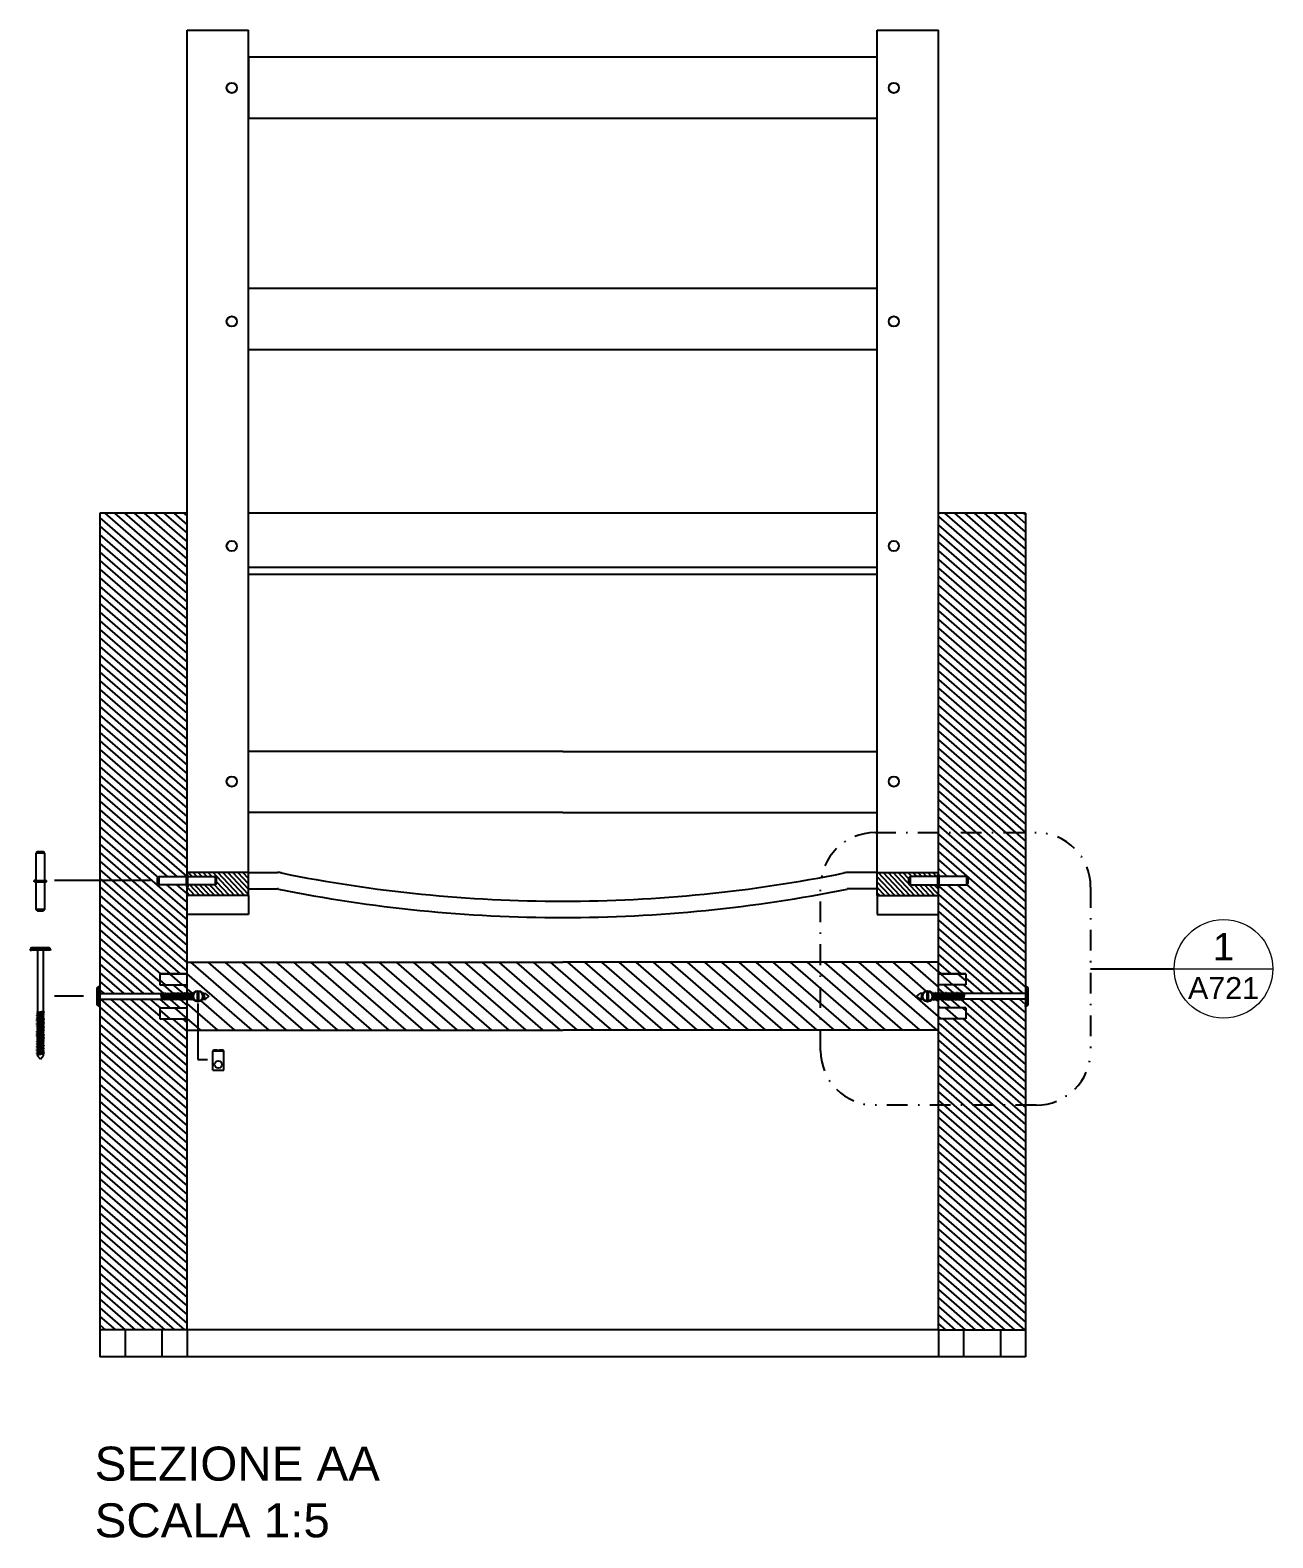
# Model space of a CAD drawing. Header units: millimetres. Extents: x -29 to 1292, y 25 to 454.
# Drawn here: x 22.7 to 114, y 41.7 to 152.5 of the extents above; entities that cross this region are included whole.
import ezdxf
from ezdxf.enums import TextEntityAlignment as Align

# ---------------------------------------------------------------- set-up
doc = ezdxf.new("R2010")
doc.units = ezdxf.units.MM
doc.linetypes.add('TRATTOPUNTO', pattern=[25.4, 12.7, -6.35, 0, -6.35])
doc.layers.get('0').update_dxf_attribs({"color": 70})
doc.layers.add('A-ANNO-SYMB', color=202, linetype='Continuous', lineweight=18)
for name, color, linetype in [('CONTORNO SEZIONI', 26, 'Continuous'), ('G-ANNO-TEXT', 3, 'Continuous'), ('LINEE SEZIONATE', 5, 'Continuous'), ('SIMBOLI', 201, 'Continuous'), ('VITI', 3, 'Continuous'), ('VITIGIUSTO', 61, 'Continuous')]:
    doc.layers.add(name, color=color, linetype=linetype)
doc.styles.add('ARIAL', font='arial.ttf')
doc.styles.get("Standard").update_dxf_attribs({"font": 'arial.ttf'})
pattern_1 = [(139, (-743.6877, -66.4754), (-0.3124481, -0.35943044), [])]
pattern_2 = [(139, (-743.6877, -66.4754), (-0.5415767, -0.62301276), [])]
pattern_3 = [(133, (-943.1345, -66.47538), (-0.19505203, -0.18188896), [])]

# ---------------------------------------------------------------- blocks, each defined once
blk = doc.blocks.new('DETAGLI')
at = {"layer": 'A-ANNO-SYMB', "linetype": 'Continuous'}
blk.add_line((486.66, 356.17), (504.76, 356.17), dxfattribs=at)
blk.add_circle((495.71, 356.17), 9.05, dxfattribs=at)
for tag, p in [('TAVOLA', (495.71, 362.76)), ('SEZIONE', (495.71, 354.67))]:
    blk.add_attdef(tag, text='', height=5, dxfattribs=at).set_placement(p, align=Align.TOP_CENTER)

msp = doc.modelspace()

# ---------------------------------------------------------------- hatches: boundary and pattern name
h = msp.add_hatch()
h.set_pattern_fill('ANSI31', color=256, scale=0.15, angle=94)
h.set_pattern_definition(pattern_1)
h.paths.add_polyline_path([(34.23, 79.83), (32.23, 79.83), (32.23, 80.63), (34.23, 80.63), (34.23, 81.2), (34.19, 81.21), (34.18, 81.28), (34.13, 81.28), (34.11, 81.2), (34.09, 81.21), (34.08, 81.28), (34.03, 81.28), (34.01, 81.2), (33.99, 81.21), (33.98, 81.28), (33.92, 81.28), (33.91, 81.2), (33.89, 81.21), (33.88, 81.28), (33.83, 81.28), (33.81, 81.2), (33.79, 81.21), (33.78, 81.28), (33.72, 81.28), (33.71, 81.2), (33.69, 81.21), (33.68, 81.28), (33.63, 81.28), (33.61, 81.2), (33.59, 81.21), (33.58, 81.28), (33.52, 81.28), (33.51, 81.2), (33.49, 81.21), (33.48, 81.28), (33.43, 81.28), (33.41, 81.2), (33.39, 81.21), (33.38, 81.28), (33.32, 81.28), (33.31, 81.2), (33.29, 81.21), (33.28, 81.28), (33.22, 81.28), (33.21, 81.2), (33.19, 81.21), (33.18, 81.28), (33.12, 81.28), (33.11, 81.2), (33.09, 81.21), (33.08, 81.28), (33.02, 81.28), (33.01, 81.2), (32.99, 81.21), (32.98, 81.28), (32.92, 81.28), (32.91, 81.2), (32.89, 81.21), (32.88, 81.28), (32.82, 81.28), (32.81, 81.2), (32.79, 81.21), (32.78, 81.28), (32.72, 81.28), (32.7, 81.2), (32.62, 81.22), (32.62, 81.24), (32.61, 81.2), (32.59, 81.21), (32.58, 81.28), (32.52, 81.28), (32.5, 81.2), (32.42, 81.22), (32.42, 81.24), (32.41, 81.2), (32.39, 81.21), (32.38, 81.28), (27.83, 81.28), (27.83, 80.73), (27.83, 56.98), (34.23, 56.98)])
h.paths.add_polyline_path([(32.16, 90.28), (32.16, 89.68), (34.18, 89.68), (34.18, 90.28)], flags=16)
h.paths.add_polyline_path([(34.18, 89.53), (34.23, 89.53), (34.23, 83.13), (32.23, 83.13), (32.23, 82.33), (34.23, 82.33), (34.23, 81.79), (34.2, 81.68), (34.14, 81.68), (34.13, 81.73), (34.11, 81.74), (34.1, 81.68), (34.04, 81.68), (34.03, 81.73), (34.01, 81.74), (34, 81.68), (33.94, 81.68), (33.93, 81.73), (33.91, 81.74), (33.9, 81.68), (33.83, 81.68), (33.82, 81.73), (33.81, 81.74), (33.79, 81.68), (33.74, 81.68), (33.73, 81.73), (33.71, 81.74), (33.7, 81.68), (33.63, 81.68), (33.62, 81.73), (33.61, 81.74), (33.59, 81.68), (33.54, 81.68), (33.53, 81.73), (33.51, 81.74), (33.5, 81.68), (33.43, 81.68), (33.42, 81.73), (33.41, 81.74), (33.39, 81.68), (33.34, 81.68), (33.33, 81.73), (33.31, 81.74), (33.3, 81.68), (33.23, 81.68), (33.22, 81.73), (33.21, 81.74), (33.19, 81.68), (33.13, 81.68), (33.12, 81.73), (33.11, 81.74), (33.09, 81.68), (33.03, 81.68), (33.02, 81.73), (33.01, 81.74), (32.99, 81.68), (32.93, 81.68), (32.92, 81.73), (32.91, 81.74), (32.89, 81.68), (32.83, 81.68), (32.82, 81.73), (32.81, 81.74), (32.79, 81.68), (32.73, 81.68), (32.72, 81.73), (32.71, 81.74), (32.69, 81.68), (32.63, 81.68), (32.62, 81.73), (32.6, 81.74), (32.59, 81.68), (32.53, 81.68), (32.52, 81.73), (32.51, 81.74), (32.49, 81.68), (32.43, 81.68), (32.42, 81.73), (32.4, 81.74), (32.39, 81.68), (32.33, 81.68), (32.32, 81.73), (32.31, 81.74), (32.29, 81.68), (27.83, 81.68), (27.83, 116.98), (34.23, 116.98), (34.23, 90.43), (34.18, 90.43)])
h = msp.add_hatch()
h.set_pattern_fill('ANSI31', color=256, scale=0.15, angle=94)
h.set_pattern_definition(pattern_1)
h.paths.add_polyline_path([(89.43, 79.83), (91.43, 79.83), (91.43, 80.63), (89.43, 80.63), (89.43, 81.2), (89.46, 81.21), (89.48, 81.28), (89.53, 81.28), (89.55, 81.2), (89.56, 81.21), (89.58, 81.28), (89.63, 81.28), (89.65, 81.2), (89.66, 81.21), (89.68, 81.28), (89.73, 81.28), (89.75, 81.2), (89.77, 81.21), (89.78, 81.28), (89.83, 81.28), (89.85, 81.2), (89.86, 81.21), (89.88, 81.28), (89.93, 81.28), (89.95, 81.2), (89.97, 81.21), (89.98, 81.28), (90.03, 81.28), (90.05, 81.2), (90.06, 81.21), (90.08, 81.28), (90.13, 81.28), (90.15, 81.2), (90.17, 81.21), (90.18, 81.28), (90.23, 81.28), (90.25, 81.2), (90.26, 81.21), (90.28, 81.28), (90.33, 81.28), (90.35, 81.2), (90.37, 81.21), (90.38, 81.28), (90.43, 81.28), (90.45, 81.2), (90.47, 81.21), (90.48, 81.28), (90.53, 81.28), (90.55, 81.2), (90.57, 81.21), (90.58, 81.28), (90.63, 81.28), (90.65, 81.2), (90.67, 81.21), (90.68, 81.28), (90.73, 81.28), (90.75, 81.2), (90.77, 81.21), (90.78, 81.28), (90.83, 81.28), (90.85, 81.2), (90.87, 81.21), (90.88, 81.28), (90.94, 81.28), (90.95, 81.2), (91.04, 81.22), (91.04, 81.24), (91.05, 81.2), (91.07, 81.21), (91.08, 81.28), (91.14, 81.28), (91.15, 81.2), (91.24, 81.22), (91.24, 81.24), (91.25, 81.2), (91.27, 81.21), (91.28, 81.28), (95.83, 81.28), (95.83, 80.73), (95.83, 56.98), (89.43, 56.98)])
h.paths.add_polyline_path([(91.5, 90.28), (91.5, 89.68), (89.48, 89.68), (89.48, 90.28)], flags=16)
h.paths.add_polyline_path([(89.48, 89.53), (89.43, 89.53), (89.43, 83.13), (91.43, 83.13), (91.43, 82.33), (89.43, 82.33), (89.43, 81.79), (89.45, 81.68), (89.52, 81.68), (89.53, 81.73), (89.55, 81.74), (89.56, 81.68), (89.62, 81.68), (89.63, 81.73), (89.65, 81.74), (89.66, 81.68), (89.72, 81.68), (89.73, 81.73), (89.75, 81.74), (89.76, 81.68), (89.82, 81.68), (89.83, 81.73), (89.85, 81.74), (89.86, 81.68), (89.92, 81.68), (89.93, 81.73), (89.95, 81.74), (89.96, 81.68), (90.02, 81.68), (90.03, 81.73), (90.05, 81.74), (90.06, 81.68), (90.12, 81.68), (90.13, 81.73), (90.15, 81.74), (90.16, 81.68), (90.22, 81.68), (90.23, 81.73), (90.25, 81.74), (90.26, 81.68), (90.32, 81.68), (90.33, 81.73), (90.35, 81.74), (90.36, 81.68), (90.42, 81.68), (90.43, 81.73), (90.45, 81.74), (90.46, 81.68), (90.52, 81.68), (90.53, 81.73), (90.55, 81.74), (90.56, 81.68), (90.62, 81.68), (90.63, 81.73), (90.65, 81.74), (90.66, 81.68), (90.72, 81.68), (90.73, 81.73), (90.75, 81.74), (90.76, 81.68), (90.82, 81.68), (90.83, 81.73), (90.85, 81.74), (90.86, 81.68), (90.92, 81.68), (90.93, 81.73), (90.95, 81.74), (90.96, 81.68), (91.03, 81.68), (91.04, 81.73), (91.05, 81.74), (91.07, 81.68), (91.12, 81.68), (91.13, 81.73), (91.15, 81.74), (91.16, 81.68), (91.23, 81.68), (91.24, 81.73), (91.25, 81.74), (91.27, 81.68), (91.32, 81.68), (91.33, 81.73), (91.35, 81.74), (91.36, 81.68), (95.83, 81.68), (95.83, 116.98), (89.43, 116.98), (89.43, 90.43), (89.48, 90.43)])
h = msp.add_hatch()
h.set_pattern_fill('ANSI31', color=256, scale=0.084, angle=88)
h.set_pattern_definition(pattern_3)
h.paths.add_polyline_path([(36.4, 90.18, 0.118171), (36.3, 90.28), (34.28, 90.28), (34.28, 90.43), (34.23, 90.43), (34.23, 90.58), (38.73, 90.58), (38.73, 88.88), (34.23, 88.88), (34.23, 89.53), (34.28, 89.53), (34.28, 89.68), (36.3, 89.68, 0.118171), (36.4, 89.78)])
h = msp.add_hatch()
h.set_pattern_fill('ANSI31', color=256, scale=0.084, angle=88)
h.set_pattern_definition(pattern_3)
h.paths.add_polyline_path([(87.26, 90.18, -0.118171), (87.36, 90.28), (89.38, 90.28), (89.38, 90.43), (89.43, 90.43), (89.43, 90.58), (84.93, 90.58), (84.93, 88.88), (89.43, 88.88), (89.43, 89.53), (89.38, 89.53), (89.38, 89.68), (87.36, 89.68, -0.118171), (87.26, 89.78)])
h = msp.add_hatch()
h.set_pattern_fill('ANSI31', color=256, scale=0.26, angle=94)
h.set_pattern_definition(pattern_2)
h.paths.add_polyline_path([(35.83, 81.48), (35.58, 81.28), (35.52, 81.28), (35.53, 81.24), (35.52, 81.2), (35.5, 81.21), (35.49, 81.28), (35.41, 81.28), (35.42, 81.24), (35.41, 81.2), (35.4, 81.21), (35.38, 81.28), (35.37, 81.28, -0.520534), (34.72, 81.22), (34.72, 81.2), (34.7, 81.21), (34.69, 81.26, -0.013143), (34.68, 81.28), (34.61, 81.28), (34.62, 81.24), (34.61, 81.2), (34.6, 81.21), (34.51, 81.7), (34.51, 81.74), (34.53, 81.73), (34.54, 81.68), (34.62, 81.68), (34.61, 81.7), (34.62, 81.74), (34.64, 81.73), (34.65, 81.68), (34.68, 81.68, -0.02958), (34.71, 81.72), (34.71, 81.74), (34.72, 81.74, -0.518012), (35.37, 81.68), (35.42, 81.68), (35.41, 81.7), (35.42, 81.74), (35.44, 81.73), (35.45, 81.68), (35.58, 81.68)], flags=16)
h.paths.add_polyline_path([(35.08, 81.12), (35.08, 81.84, -0.870895)], flags=0)
h.paths.add_polyline_path([(34.98, 81.12, -0.870895), (34.98, 81.84)], flags=0)
h.paths.add_polyline_path([(61.83, 83.98), (61.83, 78.98), (34.23, 78.98), (34.23, 79.83), (32.23, 79.83), (32.23, 80.63), (34.23, 80.63), (34.23, 81.28), (34.29, 81.28), (34.3, 81.21), (34.31, 81.2), (34.32, 81.24), (34.32, 81.28), (34.38, 81.28), (34.4, 81.21), (34.41, 81.2), (34.42, 81.24), (34.42, 81.28), (34.49, 81.28), (34.5, 81.21), (34.51, 81.2), (34.52, 81.24), (34.52, 81.28), (34.58, 81.28), (34.51, 81.68), (34.44, 81.68), (34.43, 81.73), (34.42, 81.74), (34.41, 81.7), (34.41, 81.68), (34.34, 81.68), (34.33, 81.73), (34.31, 81.74), (34.31, 81.7), (34.31, 81.68), (34.24, 81.68), (34.23, 81.73), (34.23, 81.74), (34.23, 82.33), (32.23, 82.33), (32.23, 83.13), (34.23, 83.13), (34.23, 83.98)])
h = msp.add_hatch()
h.set_pattern_fill('ANSI31', color=256, scale=0.26, angle=94)
h.set_pattern_definition(pattern_2)
h.paths.add_polyline_path([(87.83, 81.48), (88.08, 81.28), (88.14, 81.28), (88.13, 81.24), (88.14, 81.2), (88.15, 81.21), (88.17, 81.28), (88.24, 81.28), (88.24, 81.24), (88.25, 81.2), (88.26, 81.21), (88.27, 81.28), (88.28, 81.28, 0.520534), (88.93, 81.22), (88.94, 81.2), (88.95, 81.21), (88.96, 81.26, 0.013143), (88.97, 81.28), (89.04, 81.28), (89.04, 81.24), (89.05, 81.2), (89.06, 81.21), (89.15, 81.7), (89.14, 81.74), (89.13, 81.73), (89.12, 81.68), (89.04, 81.68), (89.04, 81.7), (89.04, 81.74), (89.02, 81.73), (89.01, 81.68), (88.97, 81.68, 0.02958), (88.95, 81.72), (88.94, 81.74), (88.93, 81.74, 0.518012), (88.28, 81.68), (88.24, 81.68), (88.25, 81.7), (88.24, 81.74), (88.22, 81.73), (88.21, 81.68), (88.08, 81.68)], flags=16)
h.paths.add_polyline_path([(88.58, 81.12), (88.58, 81.84, 0.870895)], flags=0)
h.paths.add_polyline_path([(88.68, 81.12, 0.870895), (88.68, 81.84)], flags=0)
h.paths.add_polyline_path([(61.83, 83.98), (61.83, 78.98), (89.43, 78.98), (89.43, 79.83), (91.43, 79.83), (91.43, 80.63), (89.43, 80.63), (89.43, 81.28), (89.37, 81.28), (89.36, 81.21), (89.34, 81.2), (89.33, 81.24), (89.34, 81.28), (89.27, 81.28), (89.26, 81.21), (89.24, 81.2), (89.24, 81.24), (89.24, 81.28), (89.17, 81.28), (89.16, 81.21), (89.14, 81.2), (89.13, 81.24), (89.14, 81.28), (89.07, 81.28), (89.15, 81.68), (89.21, 81.68), (89.22, 81.73), (89.24, 81.74), (89.25, 81.7), (89.24, 81.68), (89.32, 81.68), (89.33, 81.73), (89.34, 81.74), (89.35, 81.7), (89.35, 81.68), (89.41, 81.68), (89.42, 81.73), (89.43, 81.74), (89.43, 82.33), (91.43, 82.33), (91.43, 83.13), (89.43, 83.13), (89.43, 83.98)])

# ---------------------------------------------------------------- linework, layer by layer
for p, q in [((34.23, 116.98), (34.23, 152.48)), ((34.23, 152.48), (38.73, 152.48)), ((38.73, 90.58), (38.73, 152.48)), ((84.93, 90.58), (84.93, 152.48)), ((84.93, 152.48), (89.43, 152.48)), ((89.43, 116.98), (89.43, 152.48)), ((84.93, 150.48), (38.73, 150.48)), ((38.73, 150.48), (38.73, 145.98)), ((84.93, 145.98), (38.73, 145.98)), ((84.93, 133.48), (38.73, 133.48)), ((84.93, 128.98), (38.73, 128.98)), ((84.93, 116.98), (38.73, 116.98)), ((84.93, 112.98), (38.73, 112.98)), ((84.93, 112.48), (38.73, 112.48)), ((61.83, 99.48), (38.73, 99.48)), ((61.83, 99.48), (84.93, 99.48)), ((61.83, 94.98), (38.73, 94.98)), ((61.83, 94.98), (84.93, 94.98)), ((38.73, 90.58), (40.86, 90.58)), ((84.93, 90.58), (82.79, 90.58)), ((38.73, 89.38), (40.86, 89.38)), ((38.73, 88.88), (38.73, 87.48)), ((84.93, 89.38), (82.79, 89.38)), ((84.93, 88.88), (84.93, 87.48)), ((38.73, 87.48), (34.23, 87.48)), ((84.93, 87.48), (89.43, 87.48)), ((32.23, 83.13), (34.23, 83.13)), ((91.43, 83.13), (89.43, 83.13)), ((27.83, 56.98), (27.83, 54.98)), ((29.68, 56.98), (29.68, 54.98)), ((32.38, 56.98), (32.38, 54.98)), ((89.43, 56.98), (34.23, 56.98)), ((34.23, 56.98), (34.23, 54.98)), ((89.43, 56.98), (89.43, 54.98)), ((91.28, 56.98), (91.28, 54.98)), ((93.98, 56.98), (93.98, 54.98)), ((95.83, 56.98), (95.83, 54.98)), ((95.83, 54.98), (27.83, 54.98))]:
    msp.add_line(p, q)
for centre, radius, start, end in [((40.86, 88.97), 1.61, 79.1233, 90), ((61.83, 192.52), 104.05, 258.5459, 269.9999), ((61.83, 192.52), 104.05, 270.0001, 281.4541), ((82.79, 88.97), 1.61, 90, 100.8767), ((40.86, 88.97), 0.411, 79.6873, 90), ((61.83, 192.52), 105.25, 258.5503, 269.9999), ((61.83, 192.52), 105.25, 270.0001, 281.4497), ((82.79, 88.97), 0.411, 90, 100.3127)]:
    msp.add_arc(centre, radius, start, end)
at = {"layer": 'CONTORNO SEZIONI', "linetype": 'TRATTOPUNTO', "ltscale": 0.12}
for points in [[(84.77, 93.51), (96.61, 93.51)], [(80.77, 77.48), (80.77, 89.51)], [(100.61, 89.51), (100.61, 77.48)], [(96.61, 73.48), (84.77, 73.48)]]:
    msp.add_lwpolyline(points, dxfattribs=at)
for centre, start, end in [((84.77, 89.51), 90, 180), ((96.61, 89.51), 0, 90), ((84.77, 77.48), 180, 270), ((96.61, 77.48), 270, 0)]:
    msp.add_arc(centre, 4, start, end, dxfattribs=at)
at = {"layer": 'LINEE SEZIONATE'}
for p, q in [((34.23, 116.98), (27.83, 116.98)), ((95.83, 116.98), (89.43, 116.98)), ((38.73, 90.58), (34.23, 90.58)), ((38.73, 88.88), (38.73, 90.58)), ((84.93, 90.58), (89.43, 90.58)), ((84.93, 88.88), (84.93, 90.58)), ((38.73, 88.88), (34.23, 88.88)), ((84.93, 88.88), (89.43, 88.88)), ((34.23, 83.13), (32.23, 83.13)), ((32.23, 83.13), (32.23, 82.33)), ((34.23, 83.98), (61.83, 83.98)), ((89.43, 83.98), (61.83, 83.98)), ((89.43, 83.13), (91.43, 83.13)), ((91.43, 83.13), (91.43, 82.33)), ((32.23, 82.33), (34.23, 82.33)), ((91.43, 82.33), (89.43, 82.33)), ((32.23, 80.63), (34.23, 80.63)), ((32.23, 80.63), (32.23, 79.83)), ((32.23, 79.83), (34.23, 79.83)), ((91.43, 80.63), (89.43, 80.63)), ((91.43, 79.83), (89.43, 79.83)), ((91.43, 80.63), (91.43, 79.83)), ((34.23, 78.98), (61.83, 78.98)), ((89.43, 78.98), (61.83, 78.98)), ((34.23, 56.98), (27.83, 56.98)), ((89.43, 56.98), (95.83, 56.98))]:
    msp.add_line(p, q, dxfattribs=at)
for points in [[(27.83, 116.98), (27.83, 56.98)], [(34.23, 56.98), (34.23, 116.98)], [(89.43, 56.98), (89.43, 116.98)], [(95.83, 116.98), (95.83, 56.98)]]:
    msp.add_lwpolyline(points, dxfattribs=at)
at = {"layer": 'SIMBOLI'}
for p, q in [((31.53, 89.98), (24.49, 89.98)), ((100.61, 83.49), (106.75, 83.49)), ((26.61, 81.48), (24.49, 81.48)), ((35.03, 80.94), (35.03, 76.84)), ((35.03, 76.84), (35.74, 76.84))]:
    msp.add_line(p, q, dxfattribs=at)
at = {"layer": 'VITI'}
for p, q in [((34.21, 81.28), (34.29, 81.28)), ((34.24, 81.68), (34.31, 81.68)), ((34.32, 81.28), (34.38, 81.28)), ((34.34, 81.68), (34.41, 81.68)), ((27.83, 80.73), (27.83, 80.83))]:
    msp.add_line(p, q, dxfattribs=at)
at = {"layer": 'VITIGIUSTO'}
for p, q in [((23.15, 89.99), (23.15, 92.01)), ((23.75, 92.01), (23.15, 92.01)), ((23.25, 92.11), (23.65, 92.11)), ((23.75, 92.01), (23.75, 89.99)), ((23.15, 89.99), (23, 89.99)), ((23, 89.89), (23, 89.99)), ((23.15, 89.89), (23, 89.89)), ((23.15, 89.99), (23.75, 89.99)), ((23.15, 87.87), (23.15, 89.89)), ((23.15, 89.89), (23.75, 89.89)), ((23.75, 89.99), (23.9, 89.99)), ((23.75, 89.89), (23.75, 87.87)), ((23.75, 89.89), (23.9, 89.89)), ((23.9, 89.89), (23.9, 89.99)), ((32.06, 89.78), (32.06, 90.18)), ((32.16, 90.28), (34.18, 90.28)), ((32.16, 90.28), (32.16, 89.68)), ((34.18, 90.28), (34.18, 90.43)), ((34.28, 90.43), (34.18, 90.43)), ((34.18, 89.68), (34.18, 90.28)), ((34.28, 90.28), (34.28, 90.43)), ((34.28, 90.28), (36.3, 90.28)), ((34.28, 89.68), (34.28, 90.28)), ((36.3, 90.28), (36.3, 89.68)), ((36.4, 89.78), (36.4, 90.18)), ((36.4, 89.78), (36.4, 90.18)), ((87.26, 89.78), (87.26, 90.18)), ((87.26, 89.78), (87.26, 90.18)), ((89.38, 90.28), (87.36, 90.28)), ((87.36, 90.28), (87.36, 89.68)), ((89.38, 90.28), (89.38, 90.43)), ((89.38, 90.43), (89.48, 90.43)), ((89.38, 89.68), (89.38, 90.28)), ((89.48, 90.28), (89.48, 90.43)), ((91.5, 90.28), (89.48, 90.28)), ((89.48, 89.68), (89.48, 90.28)), ((91.5, 90.28), (91.5, 89.68)), ((91.6, 89.78), (91.6, 90.18)), ((34.18, 89.68), (32.16, 89.68)), ((34.18, 89.68), (34.18, 89.53)), ((34.28, 89.53), (34.18, 89.53)), ((36.3, 89.68), (34.28, 89.68)), ((34.28, 89.68), (34.28, 89.53)), ((87.36, 89.68), (89.38, 89.68)), ((89.38, 89.68), (89.38, 89.53)), ((89.38, 89.53), (89.48, 89.53)), ((89.48, 89.68), (91.5, 89.68)), ((89.48, 89.68), (89.48, 89.53)), ((23.75, 87.87), (23.15, 87.87)), ((23.25, 87.77), (23.65, 87.77)), ((23.25, 87.77), (23.65, 87.77)), ((22.7, 84.86), (22.7, 84.91)), ((22.7, 84.86), (22.7, 84.91)), ((22.7, 84.91), (24.2, 84.91)), ((24.2, 84.86), (22.7, 84.86)), ((22.7, 84.86), (22.8, 84.86)), ((22.8, 85.06), (24.1, 85.06)), ((23.25, 84.86), (23.25, 80.31)), ((23.65, 84.86), (23.65, 80.38)), ((24.2, 84.91), (24.2, 84.86)), ((27.63, 80.83), (27.63, 82.13)), ((27.78, 82.23), (27.83, 82.23)), ((27.78, 80.73), (27.78, 82.23)), ((27.83, 82.23), (27.83, 80.73)), ((95.88, 82.23), (95.83, 82.23)), ((95.83, 82.23), (95.83, 80.73)), ((95.88, 80.73), (95.88, 82.23)), ((96.03, 80.83), (96.03, 82.13)), ((27.83, 81.68), (32.3, 81.68)), ((27.83, 81.28), (32.38, 81.28)), ((32.3, 81.7), (32.31, 81.74)), ((32.39, 81.21), (32.3, 81.7)), ((32.31, 81.74), (32.32, 81.73)), ((32.32, 81.73), (32.42, 81.24)), ((32.33, 81.68), (32.4, 81.68)), ((32.41, 81.2), (32.39, 81.21)), ((32.4, 81.74), (32.42, 81.73)), ((32.4, 81.7), (32.4, 81.74)), ((32.49, 81.21), (32.4, 81.7)), ((32.41, 81.28), (32.47, 81.28)), ((32.41, 81.2), (32.42, 81.24)), ((32.42, 81.73), (32.51, 81.24)), ((32.43, 81.68), (32.5, 81.68)), ((32.5, 81.2), (32.49, 81.21)), ((32.5, 81.7), (32.51, 81.74)), ((32.59, 81.21), (32.5, 81.7)), ((32.5, 81.2), (32.51, 81.24)), ((32.51, 81.74), (32.52, 81.73)), ((32.51, 81.28), (32.58, 81.28)), ((32.52, 81.73), (32.62, 81.24)), ((32.53, 81.68), (32.6, 81.68)), ((32.61, 81.2), (32.59, 81.21)), ((32.6, 81.7), (32.6, 81.74)), ((32.6, 81.74), (32.62, 81.73)), ((32.69, 81.21), (32.6, 81.7)), ((32.61, 81.28), (32.67, 81.28)), ((32.61, 81.2), (32.62, 81.24)), ((32.62, 81.73), (32.71, 81.24)), ((32.63, 81.68), (32.7, 81.68)), ((32.7, 81.2), (32.69, 81.21)), ((32.7, 81.7), (32.71, 81.74)), ((32.79, 81.21), (32.7, 81.7)), ((32.7, 81.2), (32.71, 81.24)), ((32.71, 81.74), (32.72, 81.73)), ((32.71, 81.28), (32.78, 81.28)), ((32.72, 81.73), (32.82, 81.24)), ((32.73, 81.68), (32.8, 81.68)), ((32.81, 81.2), (32.79, 81.21)), ((32.8, 81.7), (32.81, 81.74)), ((32.89, 81.21), (32.8, 81.7)), ((32.81, 81.74), (32.82, 81.73)), ((32.81, 81.28), (32.88, 81.28)), ((32.81, 81.2), (32.82, 81.24)), ((32.82, 81.73), (32.92, 81.24)), ((32.83, 81.68), (32.9, 81.68)), ((32.91, 81.2), (32.89, 81.21)), ((32.9, 81.7), (32.91, 81.74)), ((32.99, 81.21), (32.9, 81.7)), ((32.91, 81.74), (32.92, 81.73)), ((32.91, 81.28), (32.98, 81.28)), ((32.91, 81.2), (32.92, 81.24)), ((32.92, 81.73), (33.02, 81.24)), ((32.93, 81.68), (33, 81.68)), ((33.01, 81.2), (32.99, 81.21)), ((33, 81.7), (33.01, 81.74)), ((33.09, 81.21), (33, 81.7)), ((33.01, 81.74), (33.02, 81.73)), ((33.01, 81.28), (33.08, 81.28)), ((33.01, 81.2), (33.02, 81.24)), ((33.02, 81.73), (33.11, 81.24)), ((33.03, 81.68), (33.1, 81.68)), ((33.11, 81.2), (33.09, 81.21)), ((33.1, 81.7), (33.11, 81.74)), ((33.19, 81.21), (33.1, 81.7)), ((33.11, 81.74), (33.12, 81.73)), ((33.11, 81.28), (33.18, 81.28)), ((33.11, 81.2), (33.11, 81.24)), ((33.12, 81.73), (33.22, 81.24)), ((33.13, 81.68), (33.2, 81.68)), ((33.21, 81.2), (33.19, 81.21)), ((33.2, 81.7), (33.21, 81.74)), ((33.29, 81.21), (33.2, 81.7)), ((33.21, 81.74), (33.22, 81.73)), ((33.21, 81.28), (33.28, 81.28)), ((33.21, 81.2), (33.22, 81.24)), ((33.22, 81.73), (33.31, 81.24)), ((33.23, 81.68), (33.31, 81.68)), ((33.31, 81.2), (33.29, 81.21)), ((33.3, 81.7), (33.31, 81.74)), ((33.39, 81.21), (33.3, 81.7)), ((33.31, 81.74), (33.33, 81.73)), ((33.31, 81.28), (33.38, 81.28)), ((33.31, 81.2), (33.31, 81.24)), ((33.33, 81.73), (33.42, 81.24)), ((33.34, 81.68), (33.4, 81.68)), ((33.41, 81.2), (33.39, 81.21)), ((33.4, 81.7), (33.41, 81.74)), ((33.49, 81.21), (33.4, 81.7)), ((33.41, 81.74), (33.42, 81.73)), ((33.41, 81.28), (33.48, 81.28)), ((33.41, 81.2), (33.42, 81.24)), ((33.42, 81.73), (33.51, 81.24)), ((33.43, 81.68), (33.51, 81.68)), ((33.51, 81.2), (33.49, 81.21)), ((33.5, 81.7), (33.51, 81.74)), ((33.59, 81.21), (33.5, 81.7)), ((33.51, 81.74), (33.53, 81.73)), ((33.51, 81.28), (33.58, 81.28)), ((33.51, 81.2), (33.51, 81.24)), ((33.53, 81.73), (33.62, 81.24)), ((33.54, 81.68), (33.6, 81.68)), ((33.61, 81.2), (33.59, 81.21)), ((33.6, 81.7), (33.61, 81.74)), ((33.69, 81.21), (33.6, 81.7)), ((33.61, 81.74), (33.62, 81.73)), ((33.61, 81.28), (33.68, 81.28)), ((33.61, 81.2), (33.62, 81.24)), ((33.62, 81.73), (33.71, 81.24)), ((33.63, 81.68), (33.71, 81.68)), ((33.71, 81.2), (33.69, 81.21)), ((33.7, 81.7), (33.71, 81.74)), ((33.79, 81.21), (33.7, 81.7)), ((33.71, 81.74), (33.73, 81.73)), ((33.71, 81.28), (33.78, 81.28)), ((33.71, 81.2), (33.71, 81.24)), ((33.73, 81.73), (33.82, 81.24)), ((33.74, 81.68), (33.8, 81.68)), ((33.81, 81.2), (33.79, 81.21)), ((33.8, 81.7), (33.81, 81.74)), ((33.89, 81.21), (33.8, 81.7)), ((33.81, 81.74), (33.82, 81.73)), ((33.81, 81.28), (33.88, 81.28)), ((33.81, 81.2), (33.82, 81.24)), ((33.82, 81.73), (33.91, 81.24)), ((33.83, 81.68), (33.91, 81.68)), ((33.91, 81.2), (33.89, 81.21)), ((33.9, 81.7), (33.91, 81.74)), ((33.99, 81.21), (33.9, 81.7)), ((33.91, 81.74), (33.93, 81.73)), ((33.91, 81.28), (33.98, 81.28)), ((33.91, 81.2), (33.91, 81.24)), ((33.93, 81.73), (34.02, 81.24)), ((33.94, 81.68), (34.01, 81.68)), ((34.01, 81.2), (33.99, 81.21)), ((34, 81.7), (34.01, 81.74)), ((34.09, 81.21), (34, 81.7)), ((34.01, 81.74), (34.03, 81.73)), ((34.01, 81.28), (34.08, 81.28)), ((34.01, 81.2), (34.02, 81.24)), ((34.03, 81.73), (34.12, 81.24)), ((34.04, 81.68), (34.11, 81.68)), ((34.11, 81.2), (34.09, 81.21)), ((34.1, 81.7), (34.11, 81.74)), ((34.19, 81.21), (34.1, 81.7)), ((34.11, 81.74), (34.13, 81.73)), ((34.11, 81.28), (34.18, 81.28)), ((34.11, 81.2), (34.12, 81.24)), ((34.13, 81.73), (34.22, 81.24)), ((34.14, 81.68), (34.21, 81.68)), ((34.21, 81.2), (34.19, 81.21)), ((34.21, 81.7), (34.22, 81.74)), ((34.3, 81.21), (34.21, 81.7)), ((34.21, 81.2), (34.22, 81.24)), ((34.22, 81.74), (34.23, 81.73)), ((34.23, 81.73), (34.32, 81.24)), ((34.31, 81.2), (34.3, 81.21)), ((34.31, 81.7), (34.31, 81.74)), ((34.31, 81.74), (34.33, 81.73)), ((34.4, 81.21), (34.31, 81.7)), ((34.31, 81.2), (34.32, 81.24)), ((34.33, 81.73), (34.42, 81.24)), ((34.41, 81.2), (34.4, 81.21)), ((34.41, 81.7), (34.42, 81.74)), ((34.5, 81.21), (34.41, 81.7)), ((34.41, 81.2), (34.42, 81.24)), ((34.42, 81.74), (34.43, 81.73)), ((34.42, 81.28), (34.49, 81.28)), ((34.43, 81.73), (34.52, 81.24)), ((34.44, 81.68), (34.51, 81.68)), ((34.51, 81.2), (34.5, 81.21)), ((34.51, 81.7), (34.51, 81.74)), ((34.51, 81.74), (34.53, 81.73)), ((34.6, 81.21), (34.51, 81.7)), ((34.51, 81.2), (34.52, 81.24)), ((34.52, 81.28), (34.58, 81.28)), ((34.53, 81.73), (34.62, 81.24)), ((34.54, 81.68), (34.62, 81.68)), ((34.61, 81.2), (34.6, 81.21)), ((34.61, 81.7), (34.62, 81.74)), ((34.64, 81.56), (34.61, 81.7)), ((34.61, 81.28), (34.68, 81.28)), ((34.61, 81.2), (34.62, 81.24)), ((34.62, 81.74), (34.64, 81.73)), ((34.64, 81.73), (34.66, 81.62)), ((34.65, 81.68), (34.68, 81.68)), ((34.7, 81.21), (34.69, 81.26)), ((34.72, 81.2), (34.7, 81.21)), ((34.71, 81.72), (34.71, 81.74)), ((34.71, 81.74), (34.72, 81.74)), ((34.72, 81.2), (34.72, 81.22)), ((34.98, 81.84), (34.98, 81.12)), ((35.08, 81.84), (35.08, 81.12)), ((35.37, 81.68), (35.42, 81.68)), ((35.37, 81.28), (35.38, 81.28)), ((35.4, 81.21), (35.38, 81.29)), ((35.4, 81.34), (35.42, 81.24)), ((35.41, 81.2), (35.4, 81.21)), ((35.41, 81.7), (35.42, 81.74)), ((35.5, 81.21), (35.41, 81.7)), ((35.41, 81.28), (35.49, 81.28)), ((35.41, 81.2), (35.42, 81.24)), ((35.42, 81.74), (35.44, 81.73)), ((35.44, 81.73), (35.53, 81.24)), ((35.45, 81.68), (35.58, 81.68)), ((35.52, 81.2), (35.5, 81.21)), ((35.52, 81.28), (35.58, 81.28)), ((35.52, 81.2), (35.53, 81.24)), ((35.83, 81.48), (35.58, 81.68)), ((35.83, 81.48), (35.58, 81.28)), ((87.83, 81.48), (88.08, 81.68)), ((87.83, 81.48), (88.08, 81.28)), ((88.21, 81.68), (88.08, 81.68)), ((88.14, 81.28), (88.08, 81.28)), ((88.22, 81.73), (88.13, 81.24)), ((88.14, 81.2), (88.13, 81.24)), ((88.14, 81.2), (88.15, 81.21)), ((88.15, 81.21), (88.25, 81.7)), ((88.24, 81.28), (88.17, 81.28)), ((88.24, 81.74), (88.22, 81.73)), ((88.25, 81.7), (88.24, 81.74)), ((88.28, 81.68), (88.24, 81.68)), ((88.25, 81.34), (88.24, 81.24)), ((88.25, 81.2), (88.24, 81.24)), ((88.25, 81.2), (88.26, 81.21)), ((88.26, 81.21), (88.28, 81.29)), ((88.28, 81.28), (88.27, 81.28)), ((88.58, 81.84), (88.58, 81.12)), ((88.68, 81.84), (88.68, 81.12)), ((88.94, 81.74), (88.93, 81.74)), ((88.94, 81.2), (88.93, 81.22)), ((88.95, 81.72), (88.94, 81.74)), ((88.94, 81.2), (88.95, 81.21)), ((88.95, 81.21), (88.96, 81.26)), ((89.01, 81.68), (88.97, 81.68)), ((89.04, 81.28), (88.97, 81.28)), ((89.02, 81.73), (89, 81.62)), ((89.04, 81.74), (89.02, 81.73)), ((89.02, 81.56), (89.04, 81.7)), ((89.04, 81.7), (89.04, 81.74)), ((89.13, 81.73), (89.04, 81.24)), ((89.12, 81.68), (89.04, 81.68)), ((89.05, 81.2), (89.04, 81.24)), ((89.05, 81.2), (89.06, 81.21)), ((89.06, 81.21), (89.15, 81.7)), ((89.14, 81.28), (89.07, 81.28)), ((89.14, 81.74), (89.13, 81.73)), ((89.22, 81.73), (89.13, 81.24)), ((89.14, 81.2), (89.13, 81.24)), ((89.15, 81.7), (89.14, 81.74)), ((89.14, 81.2), (89.16, 81.21)), ((89.21, 81.68), (89.15, 81.68)), ((89.16, 81.21), (89.25, 81.7)), ((89.24, 81.28), (89.17, 81.28)), ((89.24, 81.74), (89.22, 81.73)), ((89.25, 81.7), (89.24, 81.74)), ((89.33, 81.73), (89.24, 81.24)), ((89.32, 81.68), (89.24, 81.68)), ((89.24, 81.2), (89.24, 81.24)), ((89.24, 81.2), (89.26, 81.21)), ((89.26, 81.21), (89.35, 81.7)), ((89.34, 81.28), (89.27, 81.28)), ((89.34, 81.74), (89.33, 81.73)), ((89.42, 81.73), (89.33, 81.24)), ((89.34, 81.2), (89.33, 81.24)), ((89.35, 81.7), (89.34, 81.74)), ((89.34, 81.2), (89.36, 81.21)), ((89.41, 81.68), (89.35, 81.68)), ((89.36, 81.21), (89.45, 81.7)), ((89.45, 81.28), (89.37, 81.28)), ((89.44, 81.74), (89.42, 81.73)), ((89.45, 81.7), (89.44, 81.74)), ((89.53, 81.73), (89.44, 81.24)), ((89.52, 81.68), (89.44, 81.68)), ((89.45, 81.2), (89.44, 81.24)), ((89.45, 81.2), (89.46, 81.21)), ((89.46, 81.21), (89.55, 81.7)), ((89.54, 81.28), (89.48, 81.28)), ((89.55, 81.74), (89.53, 81.73)), ((89.63, 81.73), (89.54, 81.24)), ((89.55, 81.2), (89.54, 81.24)), ((89.55, 81.7), (89.55, 81.74)), ((89.62, 81.68), (89.55, 81.68)), ((89.55, 81.2), (89.56, 81.21)), ((89.56, 81.21), (89.65, 81.7)), ((89.65, 81.28), (89.58, 81.28)), ((89.65, 81.74), (89.63, 81.73)), ((89.73, 81.73), (89.64, 81.24)), ((89.65, 81.2), (89.64, 81.24)), ((89.65, 81.7), (89.65, 81.74)), ((89.72, 81.68), (89.65, 81.68)), ((89.65, 81.2), (89.66, 81.21)), ((89.66, 81.21), (89.75, 81.7)), ((89.75, 81.28), (89.68, 81.28)), ((89.75, 81.74), (89.73, 81.73)), ((89.83, 81.73), (89.74, 81.24)), ((89.75, 81.2), (89.74, 81.24)), ((89.75, 81.7), (89.75, 81.74)), ((89.82, 81.68), (89.75, 81.68)), ((89.75, 81.2), (89.77, 81.21)), ((89.77, 81.21), (89.86, 81.7)), ((89.85, 81.28), (89.78, 81.28)), ((89.85, 81.74), (89.83, 81.73)), ((89.93, 81.73), (89.84, 81.24)), ((89.85, 81.2), (89.84, 81.24)), ((89.86, 81.7), (89.85, 81.74)), ((89.92, 81.68), (89.85, 81.68)), ((89.85, 81.2), (89.86, 81.21)), ((89.86, 81.21), (89.95, 81.7)), ((89.95, 81.28), (89.88, 81.28)), ((89.95, 81.74), (89.93, 81.73)), ((90.03, 81.73), (89.94, 81.24)), ((89.95, 81.2), (89.94, 81.24)), ((89.95, 81.7), (89.95, 81.74)), ((90.02, 81.68), (89.95, 81.68)), ((89.95, 81.2), (89.97, 81.21)), ((89.97, 81.21), (90.06, 81.7)), ((90.05, 81.28), (89.98, 81.28)), ((90.05, 81.74), (90.03, 81.73)), ((90.13, 81.73), (90.04, 81.24)), ((90.05, 81.2), (90.04, 81.24)), ((90.06, 81.7), (90.05, 81.74)), ((90.12, 81.68), (90.05, 81.68)), ((90.05, 81.2), (90.06, 81.21)), ((90.06, 81.21), (90.15, 81.7)), ((90.15, 81.28), (90.08, 81.28)), ((90.15, 81.74), (90.13, 81.73)), ((90.23, 81.73), (90.14, 81.24)), ((90.15, 81.2), (90.14, 81.24)), ((90.15, 81.7), (90.15, 81.74)), ((90.22, 81.68), (90.15, 81.68)), ((90.15, 81.2), (90.17, 81.21)), ((90.17, 81.21), (90.26, 81.7)), ((90.25, 81.28), (90.18, 81.28)), ((90.25, 81.74), (90.23, 81.73)), ((90.33, 81.73), (90.24, 81.24)), ((90.25, 81.2), (90.24, 81.24)), ((90.26, 81.7), (90.25, 81.74)), ((90.32, 81.68), (90.25, 81.68)), ((90.25, 81.2), (90.26, 81.21)), ((90.26, 81.21), (90.35, 81.7)), ((90.35, 81.28), (90.28, 81.28)), ((90.35, 81.74), (90.33, 81.73)), ((90.43, 81.73), (90.34, 81.24)), ((90.35, 81.2), (90.34, 81.24)), ((90.35, 81.7), (90.35, 81.74)), ((90.42, 81.68), (90.35, 81.68)), ((90.35, 81.2), (90.37, 81.21)), ((90.37, 81.21), (90.46, 81.7)), ((90.45, 81.28), (90.38, 81.28)), ((90.45, 81.74), (90.43, 81.73)), ((90.53, 81.73), (90.44, 81.24)), ((90.45, 81.2), (90.44, 81.24)), ((90.46, 81.7), (90.45, 81.74)), ((90.52, 81.68), (90.45, 81.68)), ((90.45, 81.2), (90.47, 81.21)), ((90.47, 81.21), (90.56, 81.7)), ((90.55, 81.28), (90.48, 81.28)), ((90.55, 81.74), (90.53, 81.73)), ((90.63, 81.73), (90.54, 81.24)), ((90.55, 81.2), (90.54, 81.24)), ((90.56, 81.7), (90.55, 81.74)), ((90.62, 81.68), (90.55, 81.68)), ((90.55, 81.2), (90.57, 81.21)), ((90.57, 81.21), (90.66, 81.7)), ((90.65, 81.28), (90.58, 81.28)), ((90.65, 81.74), (90.63, 81.73)), ((90.73, 81.73), (90.64, 81.24)), ((90.65, 81.2), (90.64, 81.24)), ((90.66, 81.7), (90.65, 81.74)), ((90.72, 81.68), (90.65, 81.68)), ((90.65, 81.2), (90.67, 81.21)), ((90.67, 81.21), (90.76, 81.7)), ((90.75, 81.28), (90.68, 81.28)), ((90.75, 81.74), (90.73, 81.73)), ((90.83, 81.73), (90.74, 81.24)), ((90.75, 81.2), (90.74, 81.24)), ((90.76, 81.7), (90.75, 81.74)), ((90.82, 81.68), (90.75, 81.68)), ((90.75, 81.2), (90.77, 81.21)), ((90.77, 81.21), (90.86, 81.7)), ((90.85, 81.28), (90.78, 81.28)), ((90.85, 81.74), (90.83, 81.73)), ((90.93, 81.73), (90.84, 81.24)), ((90.85, 81.2), (90.84, 81.24)), ((90.86, 81.7), (90.85, 81.74)), ((90.92, 81.68), (90.85, 81.68)), ((90.85, 81.2), (90.87, 81.21)), ((90.87, 81.21), (90.96, 81.7)), ((90.95, 81.28), (90.88, 81.28)), ((90.95, 81.74), (90.93, 81.73)), ((90.96, 81.7), (90.95, 81.74)), ((91.04, 81.73), (90.95, 81.24)), ((91.03, 81.68), (90.95, 81.68)), ((90.95, 81.2), (90.95, 81.24)), ((90.95, 81.2), (90.97, 81.21)), ((90.97, 81.21), (91.06, 81.7)), ((91.05, 81.28), (90.98, 81.28)), ((91.05, 81.74), (91.04, 81.73)), ((91.13, 81.73), (91.04, 81.24)), ((91.05, 81.2), (91.04, 81.24)), ((91.06, 81.7), (91.05, 81.74)), ((91.05, 81.2), (91.07, 81.21)), ((91.12, 81.68), (91.06, 81.68)), ((91.07, 81.21), (91.16, 81.7)), ((91.15, 81.28), (91.08, 81.28)), ((91.15, 81.74), (91.13, 81.73)), ((91.16, 81.7), (91.15, 81.74)), ((91.24, 81.73), (91.15, 81.24)), ((91.23, 81.68), (91.15, 81.68)), ((91.15, 81.2), (91.15, 81.24)), ((91.15, 81.2), (91.17, 81.21)), ((91.17, 81.21), (91.26, 81.7)), ((91.25, 81.28), (91.18, 81.28)), ((91.25, 81.74), (91.24, 81.73)), ((91.33, 81.73), (91.24, 81.24)), ((91.25, 81.2), (91.24, 81.24)), ((91.26, 81.7), (91.25, 81.74)), ((91.25, 81.2), (91.27, 81.21)), ((91.32, 81.68), (91.26, 81.68)), ((91.27, 81.21), (91.36, 81.7)), ((95.83, 81.28), (91.28, 81.28)), ((91.35, 81.74), (91.33, 81.73)), ((91.36, 81.7), (91.35, 81.74)), ((95.83, 81.68), (91.35, 81.68)), ((23.18, 80.3), (23.68, 80.39)), ((23.18, 80.28), (23.18, 80.3)), ((23.18, 80.2), (23.68, 80.29)), ((23.18, 80.28), (23.22, 80.27)), ((23.18, 80.19), (23.18, 80.2)), ((23.18, 80.1), (23.68, 80.19)), ((23.18, 80.19), (23.22, 80.18)), ((23.18, 80.08), (23.18, 80.1)), ((23.18, 80), (23.68, 80.09)), ((23.18, 80.08), (23.22, 80.07)), ((23.18, 79.99), (23.18, 80)), ((23.18, 79.9), (23.68, 79.99)), ((23.18, 79.99), (23.22, 79.98)), ((23.18, 79.88), (23.18, 79.9)), ((23.18, 79.8), (23.68, 79.89)), ((23.18, 79.88), (23.22, 79.87)), ((23.18, 79.78), (23.18, 79.8)), ((23.18, 79.7), (23.68, 79.79)), ((23.18, 79.78), (23.22, 79.77)), ((23.71, 80.36), (23.22, 80.27)), ((23.71, 80.27), (23.22, 80.18)), ((23.71, 80.16), (23.22, 80.07)), ((23.71, 80.07), (23.22, 79.98)), ((23.71, 79.96), (23.22, 79.87)), ((23.71, 79.86), (23.22, 79.77)), ((23.25, 80.28), (23.25, 80.21)), ((23.25, 80.18), (23.25, 80.11)), ((23.25, 80.08), (23.25, 80.01)), ((23.25, 79.98), (23.25, 79.91)), ((23.25, 79.88), (23.25, 79.81)), ((23.25, 79.78), (23.25, 79.71)), ((23.65, 80.35), (23.65, 80.29)), ((23.65, 80.26), (23.65, 80.18)), ((23.65, 80.15), (23.65, 80.09)), ((23.65, 80.06), (23.65, 79.98)), ((23.65, 79.95), (23.65, 79.88)), ((23.65, 79.85), (23.65, 79.78)), ((23.68, 80.39), (23.71, 80.38)), ((23.68, 80.29), (23.71, 80.28)), ((23.68, 80.19), (23.71, 80.18)), ((23.68, 80.09), (23.71, 80.08)), ((23.68, 79.99), (23.71, 79.98)), ((23.68, 79.89), (23.71, 79.88)), ((23.68, 79.79), (23.71, 79.78)), ((23.71, 80.38), (23.71, 80.36)), ((23.71, 80.28), (23.71, 80.27)), ((23.71, 80.18), (23.71, 80.16)), ((23.71, 80.08), (23.71, 80.07)), ((23.71, 79.98), (23.71, 79.96)), ((23.71, 79.88), (23.71, 79.86)), ((23.71, 79.78), (23.71, 79.76)), ((95.83, 80.73), (95.83, 80.83)), ((23.18, 79.68), (23.18, 79.7)), ((23.18, 79.6), (23.68, 79.69)), ((23.18, 79.68), (23.22, 79.67)), ((23.18, 79.58), (23.18, 79.6)), ((23.18, 79.5), (23.68, 79.59)), ((23.18, 79.58), (23.22, 79.57)), ((23.18, 79.48), (23.18, 79.5)), ((23.18, 79.4), (23.68, 79.49)), ((23.18, 79.48), (23.22, 79.47)), ((23.18, 79.38), (23.18, 79.4)), ((23.18, 79.3), (23.68, 79.39)), ((23.18, 79.38), (23.22, 79.37)), ((23.18, 79.28), (23.18, 79.3)), ((23.18, 79.2), (23.68, 79.29)), ((23.18, 79.28), (23.22, 79.27)), ((23.18, 79.18), (23.18, 79.2)), ((23.18, 79.1), (23.68, 79.19)), ((23.18, 79.18), (23.22, 79.17)), ((23.18, 79.08), (23.18, 79.1)), ((23.18, 79), (23.68, 79.09)), ((23.18, 79.08), (23.22, 79.07)), ((23.18, 78.98), (23.18, 79)), ((23.18, 78.9), (23.68, 78.99)), ((23.18, 78.98), (23.22, 78.97)), ((23.18, 78.88), (23.18, 78.9)), ((23.18, 78.8), (23.68, 78.89)), ((23.18, 78.88), (23.22, 78.87)), ((23.18, 78.78), (23.18, 78.8)), ((23.18, 78.7), (23.68, 78.79)), ((23.18, 78.78), (23.22, 78.77)), ((23.18, 78.68), (23.18, 78.7)), ((23.18, 78.6), (23.68, 78.69)), ((23.18, 78.68), (23.22, 78.67)), ((23.71, 79.76), (23.22, 79.67)), ((23.71, 79.66), (23.22, 79.57)), ((23.71, 79.56), (23.22, 79.47)), ((23.71, 79.46), (23.22, 79.37)), ((23.71, 79.36), (23.22, 79.27)), ((23.71, 79.26), (23.22, 79.17)), ((23.71, 79.16), (23.22, 79.07)), ((23.71, 79.06), (23.22, 78.97)), ((23.71, 78.96), (23.22, 78.87)), ((23.71, 78.86), (23.22, 78.77)), ((23.71, 78.76), (23.22, 78.67)), ((23.71, 78.66), (23.22, 78.57)), ((23.25, 79.68), (23.25, 79.61)), ((23.25, 79.58), (23.25, 79.51)), ((23.25, 79.48), (23.25, 79.41)), ((23.25, 79.38), (23.25, 79.31)), ((23.25, 79.28), (23.25, 79.21)), ((23.25, 79.18), (23.25, 79.11)), ((23.25, 79.08), (23.25, 79.01)), ((23.25, 78.98), (23.25, 78.91)), ((23.25, 78.88), (23.25, 78.81)), ((23.25, 78.78), (23.25, 78.71)), ((23.25, 78.68), (23.25, 78.61)), ((23.65, 79.75), (23.65, 79.68)), ((23.65, 79.65), (23.65, 79.58)), ((23.65, 79.55), (23.65, 79.48)), ((23.65, 79.45), (23.65, 79.38)), ((23.65, 79.35), (23.65, 79.28)), ((23.65, 79.25), (23.65, 79.18)), ((23.65, 79.15), (23.65, 79.08)), ((23.65, 79.05), (23.65, 78.98)), ((23.65, 78.95), (23.65, 78.88)), ((23.65, 78.85), (23.65, 78.78)), ((23.65, 78.75), (23.65, 78.68)), ((23.68, 79.69), (23.71, 79.68)), ((23.68, 79.59), (23.71, 79.58)), ((23.68, 79.49), (23.71, 79.48)), ((23.68, 79.39), (23.71, 79.38)), ((23.68, 79.29), (23.71, 79.28)), ((23.68, 79.19), (23.71, 79.18)), ((23.68, 79.09), (23.71, 79.08)), ((23.68, 78.99), (23.71, 78.98)), ((23.68, 78.89), (23.71, 78.88)), ((23.68, 78.79), (23.71, 78.78)), ((23.68, 78.69), (23.71, 78.68)), ((23.71, 79.68), (23.71, 79.66)), ((23.71, 79.58), (23.71, 79.56)), ((23.71, 79.48), (23.71, 79.46)), ((23.71, 79.38), (23.71, 79.36)), ((23.71, 79.28), (23.71, 79.26)), ((23.71, 79.18), (23.71, 79.16)), ((23.71, 79.08), (23.71, 79.06)), ((23.71, 78.98), (23.71, 78.96)), ((23.71, 78.88), (23.71, 78.86)), ((23.71, 78.78), (23.71, 78.76)), ((23.71, 78.68), (23.71, 78.66)), ((23.18, 78.58), (23.18, 78.6)), ((23.18, 78.5), (23.68, 78.59)), ((23.18, 78.58), (23.22, 78.57)), ((23.18, 78.48), (23.18, 78.5)), ((23.18, 78.48), (23.22, 78.47)), ((23.18, 78.39), (23.68, 78.48)), ((23.18, 78.37), (23.18, 78.39)), ((23.18, 78.29), (23.68, 78.38)), ((23.18, 78.37), (23.22, 78.36)), ((23.18, 78.28), (23.18, 78.29)), ((23.18, 78.28), (23.22, 78.27)), ((23.18, 78.19), (23.68, 78.28)), ((23.18, 78.17), (23.18, 78.19)), ((23.18, 78.09), (23.68, 78.18)), ((23.18, 78.17), (23.22, 78.16)), ((23.18, 78.08), (23.18, 78.09)), ((23.18, 78.08), (23.22, 78.07)), ((23.18, 77.99), (23.68, 78.08)), ((23.18, 77.97), (23.18, 77.99)), ((23.18, 77.89), (23.68, 77.98)), ((23.18, 77.97), (23.22, 77.96)), ((23.18, 77.88), (23.18, 77.89)), ((23.18, 77.88), (23.22, 77.87)), ((23.18, 77.79), (23.68, 77.88)), ((23.18, 77.77), (23.18, 77.79)), ((23.18, 77.69), (23.68, 77.78)), ((23.18, 77.77), (23.22, 77.76)), ((23.18, 77.68), (23.18, 77.69)), ((23.18, 77.68), (23.22, 77.67)), ((23.18, 77.59), (23.68, 77.68)), ((23.18, 77.57), (23.18, 77.59)), ((23.18, 77.49), (23.68, 77.58)), ((23.18, 77.57), (23.22, 77.56)), ((23.71, 78.56), (23.22, 78.47)), ((23.71, 78.46), (23.22, 78.36)), ((23.71, 78.36), (23.22, 78.27)), ((23.71, 78.26), (23.22, 78.16)), ((23.71, 78.16), (23.22, 78.07)), ((23.71, 78.05), (23.22, 77.96)), ((23.71, 77.96), (23.22, 77.87)), ((23.71, 77.85), (23.22, 77.76)), ((23.71, 77.76), (23.22, 77.67)), ((23.71, 77.65), (23.22, 77.56)), ((23.71, 77.56), (23.22, 77.47)), ((23.25, 78.58), (23.25, 78.51)), ((23.25, 78.48), (23.25, 78.4)), ((23.25, 78.37), (23.25, 78.3)), ((23.25, 78.27), (23.25, 78.2)), ((23.25, 78.17), (23.25, 78.11)), ((23.25, 78.07), (23.25, 78)), ((23.25, 77.97), (23.25, 77.91)), ((23.25, 77.87), (23.25, 77.8)), ((23.25, 77.77), (23.25, 77.71)), ((23.25, 77.67), (23.25, 77.6)), ((23.25, 77.57), (23.25, 77.51)), ((23.65, 78.65), (23.65, 78.58)), ((23.65, 78.55), (23.65, 78.48)), ((23.65, 78.44), (23.65, 78.38)), ((23.65, 78.35), (23.65, 78.28)), ((23.65, 78.24), (23.65, 78.18)), ((23.65, 78.15), (23.65, 78.07)), ((23.65, 78.04), (23.65, 77.98)), ((23.65, 77.95), (23.65, 77.87)), ((23.65, 77.84), (23.65, 77.78)), ((23.65, 77.75), (23.65, 77.67)), ((23.65, 77.64), (23.65, 77.58)), ((23.68, 78.59), (23.71, 78.58)), ((23.68, 78.48), (23.71, 78.47)), ((23.68, 78.38), (23.71, 78.37)), ((23.68, 78.28), (23.71, 78.27)), ((23.68, 78.18), (23.71, 78.17)), ((23.68, 78.08), (23.71, 78.07)), ((23.68, 77.98), (23.71, 77.97)), ((23.68, 77.88), (23.71, 77.87)), ((23.68, 77.78), (23.71, 77.77)), ((23.68, 77.68), (23.71, 77.67)), ((23.68, 77.58), (23.71, 77.57)), ((23.71, 78.58), (23.71, 78.56)), ((23.71, 78.47), (23.71, 78.46)), ((23.71, 78.37), (23.71, 78.36)), ((23.71, 78.27), (23.71, 78.26)), ((23.71, 78.17), (23.71, 78.16)), ((23.71, 78.07), (23.71, 78.05)), ((23.71, 77.97), (23.71, 77.96)), ((23.71, 77.87), (23.71, 77.85)), ((23.71, 77.77), (23.71, 77.76)), ((23.71, 77.67), (23.71, 77.65)), ((23.71, 77.57), (23.71, 77.56)), ((23.18, 77.48), (23.18, 77.49)), ((23.18, 77.48), (23.22, 77.47)), ((23.18, 77.39), (23.68, 77.48)), ((23.18, 77.37), (23.18, 77.39)), ((23.18, 77.29), (23.68, 77.38)), ((23.18, 77.37), (23.22, 77.36)), ((23.18, 77.28), (23.18, 77.29)), ((23.18, 77.28), (23.22, 77.27)), ((23.18, 77.19), (23.68, 77.28)), ((23.18, 77.17), (23.18, 77.19)), ((23.18, 77.17), (23.22, 77.16)), ((23.71, 77.45), (23.22, 77.36)), ((23.71, 77.36), (23.22, 77.27)), ((23.71, 77.25), (23.22, 77.16)), ((23.25, 77.47), (23.25, 77.4)), ((23.25, 77.37), (23.25, 77.31)), ((23.25, 77.27), (23.25, 77.2)), ((23.25, 77.17), (23.25, 77.11)), ((23.45, 76.86), (23.25, 77.11)), ((23.45, 76.86), (23.65, 77.11)), ((23.65, 77.55), (23.65, 77.47)), ((23.65, 77.44), (23.65, 77.38)), ((23.65, 77.35), (23.65, 77.27)), ((23.65, 77.24), (23.65, 77.11)), ((23.68, 77.48), (23.71, 77.47)), ((23.68, 77.38), (23.71, 77.37)), ((23.68, 77.28), (23.71, 77.27)), ((23.71, 77.47), (23.71, 77.45)), ((23.71, 77.37), (23.71, 77.36)), ((23.71, 77.27), (23.71, 77.25)), ((36.12, 76.05), (36.12, 77.45)), ((36.92, 77.45), (36.12, 77.45)), ((36.17, 77.55), (36.47, 77.55)), ((36.47, 77.55), (36.47, 77.46)), ((36.57, 77.46), (36.47, 77.46)), ((36.57, 77.55), (36.87, 77.55)), ((36.57, 77.55), (36.57, 77.46)), ((36.92, 76.05), (36.92, 77.45)), ((36.12, 76.05), (36.92, 76.05))]:
    msp.add_line(p, q, dxfattribs=at)
for centre, radius in [((37.51, 148.23), 0.377), ((86.15, 148.23), 0.377), ((37.51, 131.07), 0.377), ((86.15, 131.07), 0.377), ((37.51, 114.57), 0.377), ((86.15, 114.57), 0.377), ((37.51, 97.26), 0.377), ((86.15, 97.26), 0.377), ((35.03, 81.48), 0.4), ((88.63, 81.48), 0.4), ((36.52, 76.47), 0.267)]:
    msp.add_circle(centre, radius, dxfattribs=at)
for centre, radius, start, end in [((23.41, 91.85), 0.303, 121.5211, 148.4789), ((23.49, 91.85), 0.303, 31.5211, 58.4789), ((32.32, 90.02), 0.303, 121.5211, 148.4789), ((32.32, 89.94), 0.303, 211.5211, 238.4789), ((36.14, 90.02), 0.303, 31.5211, 58.4789), ((36.14, 89.94), 0.303, 301.5211, 328.4789), ((87.52, 90.02), 0.303, 121.5211, 148.4789), ((87.52, 89.94), 0.303, 211.5211, 238.4789), ((91.34, 90.02), 0.303, 31.5211, 58.4789), ((91.34, 89.94), 0.303, 301.5211, 328.4789), ((23.41, 88.03), 0.303, 211.5211, 238.4789), ((23.49, 88.03), 0.303, 301.5211, 328.4789), ((23.28, 84.63), 0.637, 138.1799, 154.44), ((23.63, 84.63), 0.637, 25.56, 41.8201), ((28.05, 81.65), 0.637, 115.56, 131.8201), ((95.6, 81.65), 0.637, 48.1799, 64.44), ((35.03, 81.48), 0.364, 97.8951, 262.1049), ((35.03, 81.48), 0.364, 277.8951, 82.1049), ((88.63, 81.48), 0.364, 97.8951, 262.1049), ((88.63, 81.48), 0.364, 277.8951, 82.1049), ((28.05, 81.3), 0.637, 228.1799, 244.44), ((95.6, 81.3), 0.637, 295.56, 311.8201), ((36.33, 77.41), 0.217, 138.5218, 168.3481), ((36.71, 77.41), 0.217, 11.6519, 41.4782)]:
    msp.add_arc(centre, radius, start, end, dxfattribs=at)

# ---------------------------------------------------------------- block references
at = {"layer": 'SIMBOLI'}
ref = msp.add_blockref('DETAGLI', (-87.91, -58.97), dxfattribs=dict(at, xscale=0.4, yscale=0.4, zscale=0.4))
ref.add_attrib('SEZIONE', 'A721', dxfattribs={"layer": 'A-ANNO-SYMB', "linetype": 'Continuous', "height": 1.6, "style": 'ARIAL'}).set_placement((110.37, 82.89), align=Align.TOP_CENTER)
ref.add_attrib('TAVOLA', '1', dxfattribs={"layer": 'A-ANNO-SYMB', "linetype": 'Continuous', "height": 2, "style": 'ARIAL'}).set_placement((110.37, 86.13), align=Align.TOP_CENTER)

# ---------------------------------------------------------------- texts
at = {"layer": 'G-ANNO-TEXT', "insert": (27.44, 48.39), "char_height": 2.5, "attachment_point": 1, "style": 'ARIAL'}
msp.add_mtext_dynamic_manual_height_columns('SEZIONE AA\\PSCALA 1:5', width=27.5014, gutter_width=12.5, heights=[0], dxfattribs=at)

doc.saveas('drawing.dxf')
